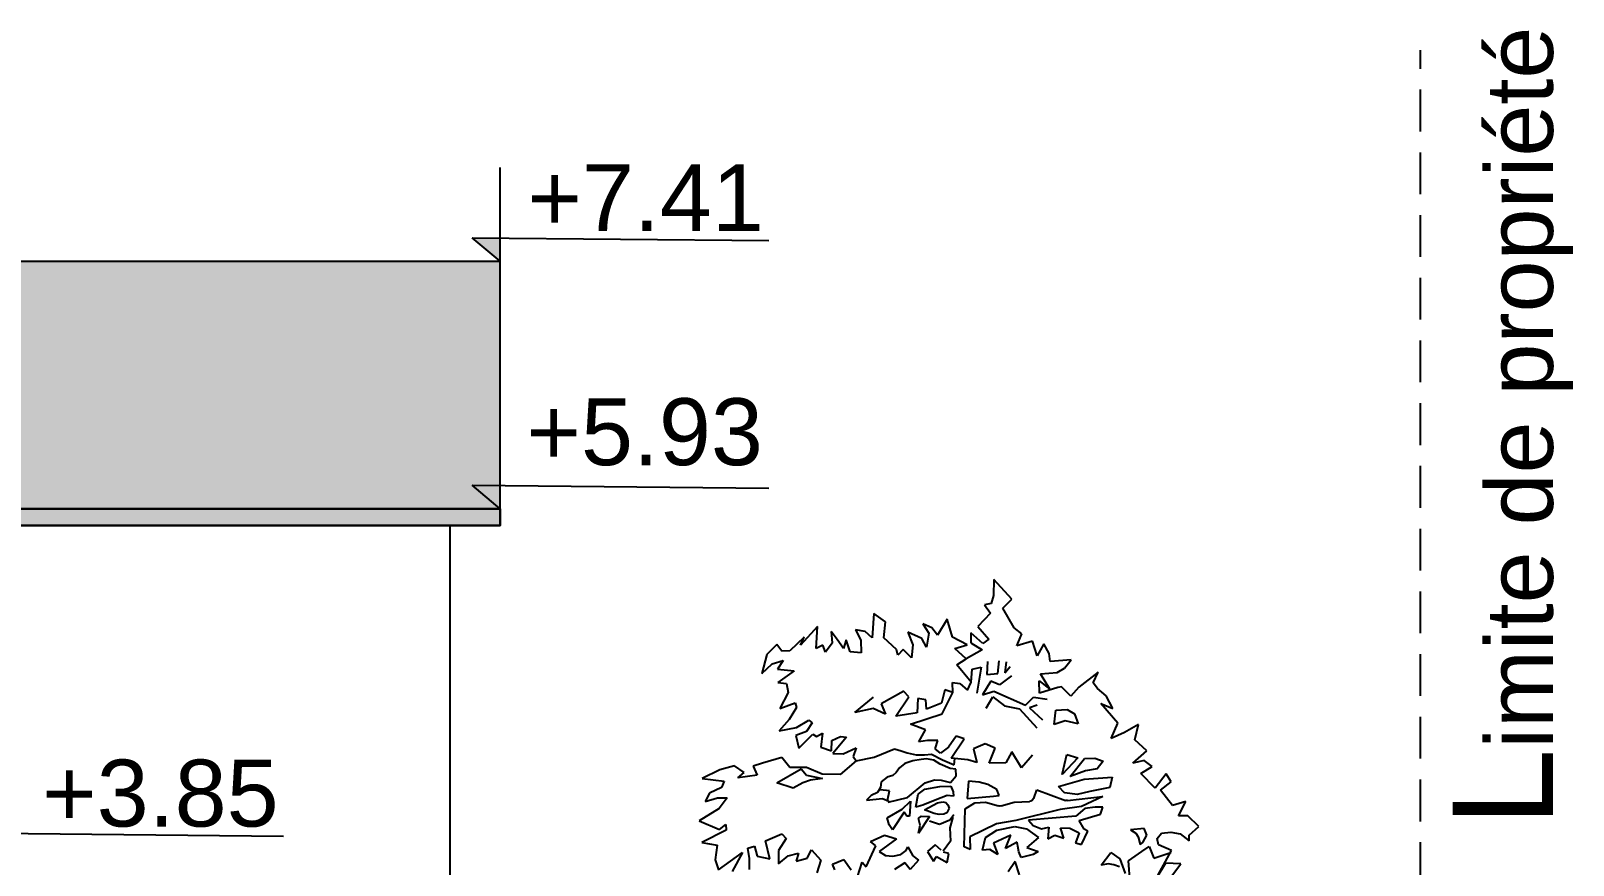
# Model space of a CAD drawing. Header units: millimetres. Extents: x 1515.2 to 1579.7, y 986.4 to 1013.2.
# Drawn here: x 1532.69 to 1541.9, y 991.76 to 996.75 of the extents above; entities that cross this region are included whole.
import ezdxf

# ---------------------------------------------------------------- set-up
doc = ezdxf.new("R2010")
doc.units = ezdxf.units.MM
doc.linetypes.add('CACHE', pattern=[0.375, 0.25, -0.125])
for name, color, linetype in [('Cotations', 1, 'Continuous'), ('Limites', 7, 'Continuous'), ('Murs', 7, 'Continuous'), ('Surf Toiture', 12, 'Continuous'), ('T2', 5, 'Continuous'), ('Texte', 7, 'Continuous'), ('Toiture', 7, 'Continuous')]:
    doc.layers.add(name, color=color, linetype=linetype)
doc.layers.add('Débord toiture', color=7, linetype='Continuous', true_color=0x171717)
doc.styles.get("Standard").update_dxf_attribs({"font": 'arial.ttf'})

# ---------------------------------------------------------------- blocks, each defined once
blk = doc.blocks.new('E13')
at = {"color": 62, "true_color": 0xacc205}
for p, q in [((1.6763, 20.3202), (1.674, 20.2511)), ((1.7534, 20.2347), (1.6763, 20.3202)), ((1.674, 20.2511), (1.6645, 20.2158)), ((1.6645, 20.2158), (1.6348, 20.2097)), ((1.6348, 20.2097), (1.6613, 20.1735)), ((1.7151, 20.1948), (1.7534, 20.2347)), ((1.7647, 20.1096), (1.7151, 20.1948)), ((1.7534, 20.2347), (1.7534, 20.2347)), ((1.1534, 20.1726), (1.1463, 20.0659)), ((1.2047, 20.1354), (1.1534, 20.1726)), ((1.1983, 20.0668), (1.2047, 20.1354)), ((1.367, 20.1278), (1.3931, 20.0868)), ((1.4063, 20.1105), (1.367, 20.1278)), ((2.1297, 19.9168), (2.0451, 19.8513)), ((2.1083, 19.8702), (2.1297, 19.9168)), ((2.1262, 19.8461), (2.1083, 19.8702)), ((0.7822, 19.8285), (0.7455, 19.7593)), ((0.7455, 19.7593), (0.8128, 19.7834)), ((0.8128, 19.7834), (0.8178, 19.7641)), ((2.1635, 19.8138), (2.1262, 19.8461)), ((2.1412, 19.7806), (2.1934, 19.7584)), ((2.2143, 19.6951), (2.1412, 19.7806)), ((2.1934, 19.7584), (2.1635, 19.8138)), ((0.8178, 19.7641), (0.7854, 19.7116)), ((0.7854, 19.7116), (0.7429, 19.6618)), ((0.7429, 19.6618), (0.8179, 19.6761)), ((0.861, 19.6595), (0.8152, 19.6411)), ((0.8179, 19.6761), (0.8715, 19.708)), ((0.8281, 19.5862), (0.8896, 19.6479)), ((0.8858, 19.6974), (0.861, 19.6595)), ((0.8715, 19.708), (0.8858, 19.6974)), ((0.8896, 19.6479), (0.9048, 19.638)), ((0.9048, 19.638), (0.9316, 19.6511)), ((0.9316, 19.6511), (0.924, 19.5911)), ((2.1854, 19.6291), (2.2143, 19.6951)), ((0.8152, 19.6411), (0.8281, 19.5862)), ((0.924, 19.5911), (0.9701, 19.5754)), ((0.9701, 19.5754), (0.9708, 19.6197)), ((0.9708, 19.6197), (1.009, 19.6368)), ((1.0353, 19.6348), (0.976, 19.5636)), ((0.7538, 19.5464), (0.6704, 19.5214)), ((0.7884, 19.5029), (0.7538, 19.5464)), ((0.976, 19.5636), (1.0203, 19.5621)), ((1.9925, 19.5597), (2.0417, 19.5445)), ((0.7331, 19.4351), (0.8383, 19.4972)), ((0.7884, 19.5029), (0.7884, 19.5029)), ((0.8614, 19.5022), (0.7884, 19.5029)), ((0.8383, 19.4972), (0.8616, 19.4689)), ((0.9293, 19.4732), (0.8614, 19.5022)), ((2.0687, 19.4523), (2.1906, 19.4601)), ((2.1906, 19.4601), (2.1796, 19.4154)), ((2.3765, 19.4128), (2.3142, 19.4763)), ((2.4247, 19.4743), (2.3765, 19.4128)), ((2.4467, 19.4396), (2.4247, 19.4743)), ((2.1796, 19.4154), (2.0938, 19.3984)), ((2.4004, 19.4034), (2.4467, 19.4396)), ((2.4521, 19.3369), (2.4004, 19.4034)), ((2.0711, 19.3244), (2.0318, 19.2914)), ((1.7676, 19.2453), (1.818, 19.2357)), ((2.0318, 19.2914), (1.8258, 19.2738)), ((2.0473, 19.272), (2.1393, 19.2991)), ((2.068, 19.2345), (2.0473, 19.272)), ((0.6836, 19.1839), (0.7541, 19.2137)), ((0.7022, 19.1059), (0.6836, 19.1839)), ((0.7734, 19.1941), (0.7398, 19.1409)), ((0.7541, 19.2137), (0.7734, 19.1941)), ((1.9105, 19.1924), (1.9409, 19.2082)), ((1.9653, 19.2404), (2.0058, 19.2392)), ((2.0058, 19.2392), (2.047, 19.2182)), ((2.047, 19.2182), (2.0304, 19.1748)), ((2.047, 19.2182), (2.047, 19.2182)), ((2.0572, 19.1679), (2.0844, 19.2256)), ((2.0844, 19.2256), (2.068, 19.2345)), ((2.33, 19.2372), (2.2697, 19.2315)), ((2.2697, 19.2315), (2.2933, 19.2172)), ((2.2933, 19.2172), (2.3034, 19.2013)), ((2.3034, 19.2013), (2.3114, 19.1674)), ((2.3114, 19.1674), (2.3235, 19.177)), ((2.3235, 19.177), (2.341, 19.2079)), ((2.341, 19.2079), (2.33, 19.2372)), ((2.3854, 19.1931), (2.4042, 19.2163)), ((2.3917, 19.1661), (2.3854, 19.1931)), ((2.4042, 19.2163), (2.4451, 19.2208)), ((0.647, 19.1166), (0.7022, 19.1059)), ((0.7398, 19.1409), (0.7393, 19.0841)), ((0.7393, 19.0841), (0.7816, 19.1177)), ((0.7816, 19.1177), (0.8273, 19.1304)), ((0.8273, 19.1304), (0.817, 19.0952)), ((0.8642, 19.1076), (0.8833, 19.144)), ((0.8833, 19.144), (0.9234, 19.0993)), ((2.0304, 19.1748), (2.0572, 19.1679)), ((2.1431, 19.0771), (2.1845, 19.1327)), ((2.1845, 19.1327), (2.2233, 19.1059)), ((2.3186, 19.1376), (2.3513, 19.1586)), ((2.3513, 19.1586), (2.3713, 19.1089)), ((2.4486, 19.1417), (2.3917, 19.1661)), ((0.817, 19.0952), (0.8642, 19.1076)), ((0.9234, 19.0993), (0.906, 19.0448)), ((0.9741, 19.0821), (1.023, 19.1022)), ((0.9847, 19.0578), (0.9741, 19.0821)), ((1.023, 19.1022), (1.0558, 19.0569)), ((2.1974, 19.0787), (2.1723, 19.0833)), ((2.2225, 19.07), (2.1974, 19.0787))]:
    blk.add_line(p, q, dxfattribs=at)
at = {"color": 84, "true_color": 0x2aaf18}
for p, q in [((0.9092, 20.1163), (0.8358, 20.0347)), ((0.9029, 20.0201), (0.9092, 20.1163)), ((1.4736, 20.1481), (1.4314, 20.0774)), ((1.496, 20.0687), (1.4736, 20.1481)), ((1.6613, 20.1735), (1.6067, 20.1152)), ((0.8506, 20.0688), (0.7885, 20.0099)), ((0.8358, 20.0347), (0.8506, 20.0688)), ((0.9692, 20.0938), (0.973, 20.0443)), ((0.9949, 20.0586), (0.9692, 20.0938)), ((1.0223, 20.0197), (0.9949, 20.0586)), ((1.0336, 20.0575), (1.0223, 20.0197)), ((1.0516, 20.0061), (1.0336, 20.0575)), ((1.074, 20.1018), (1.0979, 20.0564)), ((1.117, 20.0939), (1.074, 20.1018)), ((1.0979, 20.0564), (1.0985, 20.0006)), ((1.1463, 20.0659), (1.117, 20.0939)), ((1.2523, 20.0153), (1.1983, 20.0668)), ((1.3025, 20.0911), (1.324, 20.0364)), ((1.3621, 20.0638), (1.3025, 20.0911)), ((1.3828, 20.0262), (1.3621, 20.0638)), ((1.3931, 20.0868), (1.3828, 20.0262)), ((1.4314, 20.0774), (1.4063, 20.1105)), ((1.5598, 20.0362), (1.496, 20.0687)), ((1.5751, 20.0881), (1.5756, 20.0445)), ((1.6277, 20.0424), (1.5751, 20.0881)), ((1.6067, 20.1152), (1.6537, 20.0604)), ((1.6537, 20.0604), (1.6277, 20.0424)), ((1.7976, 20.0835), (1.7647, 20.1096)), ((1.7757, 20.031), (1.7976, 20.0835)), ((1.8445, 20.0523), (1.7757, 20.031)), ((1.8642, 19.9883), (1.8445, 20.0523)), ((0.6895, 19.994), (0.6672, 19.9112)), ((0.7318, 20.037), (0.6895, 19.994)), ((0.7542, 20.008), (0.7318, 20.037)), ((0.7885, 20.0099), (0.7542, 20.008)), ((0.9324, 20.0341), (0.9029, 20.0201)), ((0.9442, 20.0037), (0.9324, 20.0341)), ((0.9729, 20.0432), (0.9442, 20.0037)), ((0.973, 20.0443), (0.9729, 20.0432)), ((1.0985, 20.0006), (1.0516, 20.0061)), ((1.258, 19.9911), (1.2523, 20.0153)), ((1.2815, 20.015), (1.258, 19.9911)), ((1.3177, 19.9789), (1.2815, 20.015)), ((1.324, 20.0364), (1.3177, 19.9789)), ((1.5066, 20.0205), (1.5598, 20.0362)), ((1.5551, 19.9751), (1.5066, 20.0205)), ((1.6244, 20.0142), (1.5551, 19.9751)), ((1.5756, 20.0445), (1.6244, 20.0142)), ((1.8939, 20.0409), (1.8642, 19.9883)), ((1.9162, 19.9986), (1.8939, 20.0409)), ((1.9202, 19.9631), (1.9162, 19.9986)), ((0.6672, 19.9112), (0.7121, 19.9533)), ((0.7121, 19.9533), (0.7595, 19.9678)), ((0.7595, 19.9678), (0.7358, 19.9298)), ((0.7358, 19.9298), (0.8084, 19.9231)), ((0.8084, 19.9231), (0.7362, 19.8718)), ((0.7595, 19.9678), (0.7595, 19.9678)), ((1.5153, 19.9497), (1.5551, 19.9751)), ((1.5776, 19.8729), (1.5153, 19.9497)), ((1.8782, 19.9095), (1.9515, 19.9153)), ((2.0118, 19.9713), (1.9202, 19.9631)), ((1.9515, 19.9153), (1.9825, 19.9348)), ((1.9825, 19.9348), (2.0118, 19.9713)), ((0.7362, 19.8718), (0.7738, 19.8681)), ((0.7738, 19.8681), (0.7822, 19.8285)), ((1.4961, 19.8716), (1.5279, 19.8673)), ((1.4976, 19.8287), (1.4961, 19.8716)), ((1.5279, 19.8673), (1.5618, 19.839)), ((1.8729, 19.8788), (1.9194, 19.843)), ((1.8745, 19.8256), (1.8729, 19.8788)), ((1.9541, 19.8506), (1.8745, 19.8256)), ((1.9194, 19.843), (1.8782, 19.9095)), ((1.9695, 19.8532), (1.9541, 19.8506)), ((2.011, 19.8122), (1.9695, 19.8532)), ((1.9695, 19.8532), (1.9695, 19.8532)), ((2.0451, 19.8513), (2.011, 19.8122)), ((2.0451, 19.8513), (2.0451, 19.8513)), ((0.7822, 19.8285), (0.7822, 19.8285)), ((1.0711, 19.742), (1.1531, 19.8077)), ((1.2848, 19.8347), (1.1858, 19.7795)), ((1.2491, 19.7254), (1.3067, 19.8092)), ((1.2847, 19.8336), (1.2848, 19.8347)), ((1.3067, 19.8092), (1.2847, 19.8336)), ((1.3449, 19.8025), (1.3431, 19.7401)), ((1.3804, 19.7968), (1.3449, 19.8025)), ((1.383, 19.756), (1.3804, 19.7968)), ((1.4486, 19.7821), (1.383, 19.756)), ((1.4634, 19.8408), (1.4486, 19.7821)), ((1.4508, 19.7365), (1.4976, 19.8287)), ((1.4976, 19.8287), (1.4634, 19.8408)), ((1.1512, 19.7586), (1.0711, 19.742)), ((1.2043, 19.7345), (1.1512, 19.7586)), ((1.1858, 19.7795), (1.2043, 19.7345)), ((1.3431, 19.7401), (1.2491, 19.7254)), ((1.3136, 19.6912), (1.4508, 19.7365)), ((1.3431, 19.7401), (1.3431, 19.7401)), ((1.9379, 19.6889), (1.9457, 19.7517)), ((1.9457, 19.7517), (1.9941, 19.7547)), ((1.9941, 19.7547), (2.026, 19.736)), ((2.026, 19.736), (2.0424, 19.6923)), ((1.3791, 19.6662), (1.3136, 19.6912)), ((1.3493, 19.6135), (1.3791, 19.6662)), ((1.9857, 19.705), (1.9379, 19.6889)), ((2.0424, 19.6923), (1.9857, 19.705)), ((2.2434, 19.655), (2.1854, 19.6291)), ((2.3048, 19.6901), (2.2434, 19.655)), ((2.2893, 19.6222), (2.3048, 19.6901)), ((1.009, 19.6368), (1.0353, 19.6348)), ((1.0203, 19.5621), (1.0772, 19.588)), ((1.0772, 19.588), (1.064, 19.55)), ((1.1558, 19.5468), (1.2439, 19.5837)), ((1.2439, 19.5837), (1.2736, 19.5757)), ((1.3877, 19.62), (1.3493, 19.6135)), ((1.4324, 19.6204), (1.3877, 19.62)), ((1.4209, 19.5834), (1.4324, 19.6204)), ((1.4433, 19.5646), (1.4209, 19.5834)), ((1.4783, 19.5904), (1.4433, 19.5646)), ((1.5115, 19.639), (1.4783, 19.5904)), ((1.4909, 19.5431), (1.5467, 19.6279)), ((1.5467, 19.6279), (1.5115, 19.639)), ((1.6387, 19.6057), (1.5877, 19.5831)), ((1.5877, 19.5831), (1.6021, 19.524)), ((1.6819, 19.5872), (1.6387, 19.6057)), ((1.6561, 19.5218), (1.6819, 19.5872)), ((2.3415, 19.5747), (2.2893, 19.6222)), ((0.6704, 19.5214), (0.6288, 19.5086)), ((1.0767, 19.532), (1.0077, 19.4721)), ((1.064, 19.55), (1.0767, 19.532)), ((1.0767, 19.532), (1.1558, 19.5468)), ((1.2984, 19.5662), (1.3386, 19.5575)), ((1.5632, 19.5357), (1.4909, 19.5431)), ((1.6021, 19.524), (1.5632, 19.5357)), ((1.7282, 19.523), (1.6561, 19.5218)), ((1.7546, 19.5711), (1.7282, 19.523)), ((1.7966, 19.5008), (1.7546, 19.5711)), ((1.8436, 19.5559), (1.7966, 19.5008)), ((1.9725, 19.4721), (1.9925, 19.5597)), ((2.0417, 19.5445), (1.9725, 19.4721)), ((2.007, 19.4627), (2.0707, 19.5423)), ((2.0707, 19.5423), (2.1154, 19.5427)), ((2.1154, 19.5427), (2.1505, 19.5305)), ((2.1505, 19.5305), (2.1252, 19.4973)), ((2.2797, 19.5214), (2.3415, 19.5747)), ((2.3288, 19.5329), (2.2797, 19.5214)), ((2.3647, 19.5074), (2.3288, 19.5329)), ((0.4844, 19.4921), (0.4084, 19.4543)), ((0.4084, 19.4543), (0.5041, 19.4424)), ((0.5483, 19.5099), (0.4844, 19.4921)), ((0.5897, 19.4813), (0.5483, 19.5099)), ((0.5623, 19.4569), (0.5897, 19.4813)), ((0.6475, 19.4693), (0.5623, 19.4569)), ((0.6288, 19.5086), (0.6475, 19.4693)), ((0.8789, 19.4478), (0.8458, 19.436)), ((0.8616, 19.4689), (0.9306, 19.4541)), ((0.9306, 19.4541), (0.8788, 19.4467)), ((0.8788, 19.4467), (0.8789, 19.4478)), ((1.0077, 19.4721), (0.9293, 19.4732)), ((1.2125, 19.4602), (1.1855, 19.4395)), ((1.2369, 19.4678), (1.2125, 19.4602)), ((1.2512, 19.4808), (1.2369, 19.4678)), ((1.265, 19.5016), (1.2512, 19.4808)), ((1.9564, 19.4203), (2.0687, 19.4523)), ((2.0741, 19.4879), (2.007, 19.4627)), ((2.1252, 19.4973), (2.0741, 19.4879)), ((2.3142, 19.4763), (2.3647, 19.5074)), ((0.4396, 19.3913), (0.4208, 19.3548)), ((0.4918, 19.4157), (0.4396, 19.3913)), ((0.4396, 19.3913), (0.4396, 19.3913)), ((0.5041, 19.4424), (0.4918, 19.4157)), ((0.8034, 19.4127), (0.7331, 19.4351)), ((0.8457, 19.4352), (0.8034, 19.4127)), ((0.8458, 19.436), (0.8457, 19.4352)), ((1.1431, 19.3802), (1.1215, 19.3599)), ((1.1707, 19.3941), (1.1431, 19.3802)), ((1.1826, 19.4159), (1.1707, 19.3941)), ((1.2223, 19.4007), (1.1814, 19.4057)), ((1.1855, 19.4395), (1.1826, 19.4159)), ((1.2129, 19.3586), (1.2223, 19.4007)), ((1.849, 19.3683), (1.8632, 19.4055)), ((1.8632, 19.4055), (1.9867, 19.3595)), ((1.9845, 19.3916), (1.9563, 19.4192)), ((2.0378, 19.3846), (1.9845, 19.3924)), ((1.9845, 19.3924), (1.9845, 19.3916)), ((2.0938, 19.3984), (2.0378, 19.3846)), ((0.481, 19.3237), (0.3943, 19.2705)), ((0.4208, 19.3548), (0.4751, 19.3707)), ((0.4751, 19.3707), (0.5168, 19.3713)), ((0.5168, 19.3713), (0.481, 19.3237)), ((1.1215, 19.3599), (1.1913, 19.3671)), ((1.1913, 19.3671), (1.2189, 19.3563)), ((1.2115, 19.284), (1.2769, 19.3215)), ((1.2167, 19.3519), (1.3005, 19.372)), ((1.2189, 19.3563), (1.2167, 19.3519)), ((1.2769, 19.3215), (1.3137, 19.3558)), ((1.3137, 19.3558), (1.3087, 19.2907)), ((2.0566, 19.3331), (1.9639, 19.3201)), ((1.9963, 19.3584), (2.1482, 19.3761)), ((2.149, 19.3761), (2.0566, 19.3331)), ((2.1162, 19.3304), (2.0711, 19.3244)), ((2.1492, 19.3298), (2.1162, 19.3304)), ((2.1393, 19.2991), (2.1492, 19.3298)), ((2.1482, 19.3761), (2.149, 19.3761)), ((2.5103, 19.3541), (2.4521, 19.3369)), ((2.479, 19.2921), (2.5103, 19.3541)), ((0.3943, 19.2705), (0.4835, 19.2334)), ((0.4835, 19.2334), (0.5108, 19.254)), ((0.5108, 19.254), (0.5116, 19.2293)), ((0.5108, 19.254), (0.5108, 19.254)), ((1.2205, 19.2528), (1.2115, 19.284)), ((1.2359, 19.2318), (1.2205, 19.2528)), ((1.2861, 19.3076), (1.2359, 19.2318)), ((1.2981, 19.2907), (1.2861, 19.3076)), ((1.3087, 19.2907), (1.2981, 19.2907)), ((1.3477, 19.2801), (1.3606, 19.2905)), ((1.355, 19.2519), (1.3477, 19.2801)), ((1.3958, 19.2897), (1.3485, 19.2175)), ((1.3485, 19.2175), (1.355, 19.2519)), ((1.3606, 19.2905), (1.3958, 19.2897)), ((2.5199, 19.2919), (2.479, 19.2921)), ((2.5664, 19.2456), (2.5199, 19.2919)), ((2.5256, 19.2081), (2.5664, 19.2456)), ((0.5116, 19.2293), (0.406, 19.1759)), ((1.5717, 19.2004), (1.5724, 19.1462)), ((2.4451, 19.2208), (2.4863, 19.2138)), ((2.4863, 19.2138), (2.5249, 19.1835)), ((2.5249, 19.1835), (2.5256, 19.2081)), ((0.406, 19.1759), (0.4726, 19.1652)), ((0.4726, 19.1652), (0.4647, 19.1003)), ((0.4795, 19.0574), (0.583, 19.1329)), ((0.583, 19.1329), (0.5377, 19.0503)), ((1.2374, 19.1169), (1.2721, 19.1237)), ((1.2374, 19.1169), (1.2374, 19.1169)), ((1.2721, 19.1237), (1.2942, 19.141)), ((1.2942, 19.141), (1.3012, 19.1575)), ((1.3012, 19.1575), (1.3239, 19.1179)), ((1.3239, 19.1179), (1.349, 19.1)), ((1.4201, 19.1664), (1.3871, 19.1367)), ((1.3871, 19.1367), (1.4135, 19.0954)), ((1.4135, 19.0954), (1.4267, 19.1152)), ((1.4466, 19.1433), (1.4201, 19.1664)), ((1.4267, 19.1152), (1.473, 19.0888)), ((1.4796, 19.1284), (1.4565, 19.135)), ((1.473, 19.0888), (1.4796, 19.1284)), ((1.5724, 19.1462), (1.5467, 19.1577)), ((2.2613, 19.0965), (2.3186, 19.1376)), ((2.3186, 19.1376), (2.3186, 19.1376)), ((2.3713, 19.1089), (2.446, 19.1325)), ((2.3802, 19.0162), (2.4486, 19.1417)), ((0.4647, 19.1003), (0.4795, 19.0574)), ((0.4647, 19.1003), (0.4647, 19.1003)), ((1.2883, 19.0884), (1.2444, 19.0595)), ((1.3117, 19.0582), (1.2883, 19.0884)), ((1.349, 19.1), (1.3117, 19.0582)), ((2.1723, 19.0833), (2.1431, 19.0771)), ((2.2233, 19.1059), (2.2232, 19.1051)), ((2.2232, 19.1051), (2.2468, 19.0416)), ((2.2684, 19.0012), (2.2613, 19.0965)), ((2.4216, 19.0869), (2.3802, 19.0162)), ((2.416, 18.988), (2.4887, 19.0829)), ((2.4887, 19.0829), (2.4216, 19.0869)), ((2.4887, 19.0829), (2.4887, 19.0829))]:
    blk.add_line(p, q, dxfattribs=at)
at = {"color": 47, "true_color": 0x8d6a35}
for p, q in [((1.5776, 19.8729), (1.582, 19.9295)), ((1.582, 19.9295), (1.6206, 19.9387)), ((1.6206, 19.9387), (1.6017, 19.8264)), ((1.5618, 19.839), (1.5776, 19.8729)), ((1.6633, 19.8778), (1.6266, 19.8189)), ((1.6458, 19.9075), (1.6927, 19.9115)), ((1.7003, 19.8625), (1.6633, 19.8778)), ((1.6266, 19.8189), (1.6763, 19.8351)), ((1.6421, 19.7608), (1.6716, 19.8097)), ((1.6716, 19.8097), (1.7225, 19.7706)), ((1.7225, 19.7706), (1.7878, 19.7581)), ((1.3597, 19.5369), (1.3242, 19.532)), ((1.3386, 19.5575), (1.3746, 19.5577)), ((1.3828, 19.5408), (1.3597, 19.5369)), ((1.3746, 19.5577), (1.4051, 19.56)), ((1.4152, 19.5337), (1.3828, 19.5408)), ((1.4051, 19.56), (1.4533, 19.5354)), ((1.4424, 19.5173), (1.4152, 19.5337)), ((1.4857, 19.4988), (1.4424, 19.5173)), ((1.4533, 19.5354), (1.5028, 19.5138)), ((1.5028, 19.5138), (1.5056, 19.5416)), ((1.3774, 19.4351), (1.4174, 19.4491)), ((1.4174, 19.4491), (1.4466, 19.448)), ((1.4466, 19.448), (1.4874, 19.4372)), ((1.51, 19.4951), (1.4857, 19.4988)), ((1.4874, 19.4372), (1.5116, 19.4657)), ((1.5116, 19.4657), (1.51, 19.4951)), ((1.3471, 19.3863), (1.3764, 19.4079)), ((1.3764, 19.4079), (1.4406, 19.42)), ((1.4728, 19.3804), (1.4209, 19.3598)), ((1.4406, 19.42), (1.4892, 19.4209)), ((1.4999, 19.3776), (1.4728, 19.3804)), ((1.4892, 19.4209), (1.4995, 19.3965)), ((1.4995, 19.3965), (1.4999, 19.3776)), ((1.5655, 19.4416), (1.5598, 19.3681)), ((1.5656, 19.4426), (1.5655, 19.4416)), ((1.6118, 19.438), (1.5656, 19.4426)), ((1.65, 19.4286), (1.6118, 19.438)), ((1.4315, 19.3495), (1.4537, 19.3535)), ((1.4537, 19.3535), (1.4675, 19.3497)), ((1.4675, 19.3497), (1.4754, 19.3396)), ((1.4819, 19.3259), (1.4717, 19.3058)), ((1.4754, 19.3396), (1.4819, 19.3259)), ((1.5467, 19.1577), (1.5507, 19.3225)), ((1.5507, 19.3225), (1.5935, 19.3485)), ((1.5935, 19.3485), (1.6393, 19.3517)), ((1.6393, 19.3517), (1.6966, 19.3353)), ((1.708, 19.3353), (1.7643, 19.3516)), ((1.458, 19.3001), (1.4381, 19.2978)), ((1.4717, 19.3058), (1.458, 19.3001))]:
    blk.add_line(p, q, dxfattribs=at)
at = {"color": 45, "true_color": 0xba8d4a}
for p, q in [((1.6482, 19.9642), (1.6458, 19.9075)), ((1.6927, 19.9115), (1.6995, 19.9659)), ((1.7296, 19.9626), (1.7231, 19.9138)), ((1.7231, 19.9138), (1.7469, 19.9415)), ((1.7533, 19.9012), (1.7003, 19.8625)), ((1.6763, 19.8351), (1.8129, 19.7743)), ((1.8129, 19.7743), (1.8486, 19.8086)), ((1.8486, 19.8086), (1.9077, 19.7992)), ((1.7878, 19.7581), (1.863, 19.6757)), ((1.8641, 19.7741), (1.8309, 19.7615)), ((1.8309, 19.7615), (1.8876, 19.7098)), ((1.2883, 19.5196), (1.265, 19.5016)), ((1.2736, 19.5757), (1.2984, 19.5662)), ((1.3242, 19.532), (1.2883, 19.5196)), ((1.3005, 19.372), (1.3774, 19.4351)), ((1.3363, 19.3302), (1.3471, 19.3863)), ((1.689, 19.4075), (1.65, 19.4286)), ((1.6745, 19.3775), (1.6984, 19.3813)), ((1.6984, 19.3813), (1.689, 19.4075)), ((1.3673, 19.3384), (1.3363, 19.3302)), ((1.4209, 19.3598), (1.3673, 19.3384)), ((1.3742, 19.319), (1.4315, 19.3495)), ((1.4157, 19.3025), (1.3742, 19.319)), ((1.5598, 19.3681), (1.6745, 19.3775)), ((1.7643, 19.3516), (1.8309, 19.3551)), ((1.4389, 19.2545), (1.3954, 19.2696)), ((1.4381, 19.2978), (1.4157, 19.3025)), ((1.4842, 19.2733), (1.4389, 19.2545)), ((1.5012, 19.296), (1.4842, 19.2733)), ((1.4974, 19.2865), (1.4842, 19.2394)), ((1.488, 19.1827), (1.4555, 19.1387)), ((1.4842, 19.2394), (1.488, 19.1827))]:
    blk.add_line(p, q, dxfattribs=at)
at = {"color": 97, "true_color": 0x25742c}
for p, q in [((1.9639, 19.3201), (1.7715, 19.2715)), ((1.6881, 19.257), (1.5717, 19.2004)), ((1.7715, 19.2715), (1.6881, 19.257)), ((1.6887, 19.2302), (1.7676, 19.2453)), ((1.8258, 19.2738), (1.8467, 19.2506)), ((1.8467, 19.2506), (1.8835, 19.2353)), ((1.1392, 19.1813), (1.2001, 19.2088)), ((1.1632, 19.1616), (1.1392, 19.1813)), ((1.2526, 19.1916), (1.1776, 19.1377)), ((1.2001, 19.2088), (1.2526, 19.1916)), ((1.6263, 19.1432), (1.6389, 19.198)), ((1.6389, 19.198), (1.6887, 19.2302)), ((1.7495, 19.2077), (1.6749, 19.1736)), ((1.7272, 19.1496), (1.7495, 19.2077)), ((1.7767, 19.178), (1.7272, 19.1496)), ((1.78, 19.1599), (1.7767, 19.178)), ((1.818, 19.2357), (1.87, 19.1974)), ((1.87, 19.1974), (1.8186, 19.155)), ((1.8835, 19.2353), (1.9143, 19.2424)), ((1.9143, 19.2424), (1.9105, 19.1924)), ((1.9143, 19.2424), (1.9143, 19.2424)), ((1.9409, 19.2082), (1.9797, 19.1947)), ((1.9797, 19.1947), (1.9653, 19.2404)), ((0.6061, 19.1512), (0.6353, 19.1611)), ((0.6141, 19.107), (0.6061, 19.1512)), ((0.6353, 19.1611), (0.647, 19.1166)), ((1.1213, 19.0709), (1.1632, 19.1616)), ((1.1776, 19.1377), (1.2046, 19.1194)), ((1.2046, 19.1194), (1.2374, 19.1169)), ((1.6587, 19.1464), (1.6263, 19.1432)), ((1.6931, 19.1248), (1.6587, 19.1464)), ((1.6749, 19.1736), (1.6931, 19.1248)), ((1.7849, 19.1357), (1.78, 19.1599)), ((1.7944, 19.1114), (1.7849, 19.1357)), ((1.8466, 19.1245), (1.7944, 19.1114)), ((1.8186, 19.155), (1.8684, 19.1379)), ((1.8684, 19.1379), (1.8466, 19.1245)), ((0.6141, 19.107), (0.6141, 19.107)), ((0.6141, 19.0585), (0.6141, 19.107)), ((1.0838, 19.0264), (1.1028, 19.0912)), ((1.1028, 19.0912), (1.1213, 19.0709)), ((1.7684, 19.0933), (1.7385, 19.0493)), ((1.7875, 19.0361), (1.7684, 19.0933))]:
    blk.add_line(p, q, dxfattribs=at)
at = {"color": 47, "true_color": 0x8d6a35, "extrusion": (0, 0, -1)}
blk.add_ellipse((1.7023, 19.355), major_axis=(0.0162, 0.0126), ratio=1, start_param=1.94944, end_param=2.511256, dxfattribs=at)
at = {"color": 45, "true_color": 0xba8d4a, "extrusion": (0, 0, -1)}
blk.add_ellipse((1.8298, 19.3756), major_axis=(0.0162, 0.0126), ratio=1, start_param=1.02547, end_param=2.179672, dxfattribs=at)
at = {"color": 84, "true_color": 0x2aaf18, "extrusion": (0, 0, -1)}
blk.add_ellipse((1.9939, 19.3788), major_axis=(0.0162, 0.0126), ratio=1, start_param=2.11551, end_param=2.588137, dxfattribs=at)
at = {"layer": 'T2'}
for p, q in [((1.6021, 19.524), (1.6021, 19.524)), ((1.9563, 19.4192), (1.9564, 19.4203))]:
    blk.add_line(p, q, dxfattribs=at)

msp = doc.modelspace()

# ---------------------------------------------------------------- hatches: boundary and pattern name
at = {"layer": 'Cotations', "transparency": 33554687}
h = msp.add_hatch(color=256, dxfattribs=at)
h.dxf.hatch_style = 1
h.paths.add_polyline_path([(1535.3243, 995.5102), (1535.4916, 995.3697), (1535.4916, 995.5086)])
h = msp.add_hatch(color=256, dxfattribs=at)
h.dxf.hatch_style = 1
h.paths.add_polyline_path([(1535.3243, 994.0302), (1535.4916, 993.8897), (1535.4916, 994.0286)])
at = {"layer": 'Débord toiture', "transparency": 33554687}
h = msp.add_hatch(color=256, dxfattribs=at)
h.dxf.hatch_style = 1
h.paths.add_polyline_path([(1519.9916, 993.8897), (1519.9916, 993.7897), (1535.4916, 993.7897), (1535.4916, 993.8897)])
at = {"layer": 'Surf Toiture', "transparency": 33554508}
h = msp.add_hatch(color=256, dxfattribs=at)
h.dxf.hatch_style = 1
h.paths.add_polyline_path([(1519.9916, 995.3697), (1519.9916, 993.8897), (1535.4916, 993.8897), (1535.4916, 995.3697)])

# ---------------------------------------------------------------- linework, layer by layer
at = {"layer": 'Cotations'}
for p, q in [((1535.4916, 995.3697), (1535.4916, 995.9294)), ((1535.4916, 995.3697), (1535.3243, 995.5102)), ((1535.3243, 995.5102), (1537.0969, 995.4931)), ((1535.4916, 993.8897), (1535.4916, 994.4494)), ((1535.4916, 993.8897), (1535.3243, 994.0302)), ((1535.3243, 994.0302), (1537.0969, 994.0131)), ((1532.4243, 991.9502), (1534.1969, 991.9331))]:
    msp.add_line(p, q, dxfattribs=at)
at = {"layer": 'Limites', "linetype": 'CACHE', "transparency": 33554636}
msp.add_line((1540.9916, 986.7709), (1540.9916, 996.631), dxfattribs=at)
at = {"layer": 'Murs'}
msp.add_line((1535.1916, 987.9597), (1535.1916, 993.7897), dxfattribs=at)
at = {"layer": 'Toiture'}
for p, q in [((1519.9916, 995.3697), (1535.4916, 995.3697)), ((1535.4916, 993.8897), (1535.4916, 995.3697)), ((1519.9916, 993.8897), (1535.4916, 993.8897)), ((1535.4916, 993.8897), (1535.4916, 993.7897)), ((1535.4916, 993.7897), (1519.9916, 993.7897))]:
    msp.add_line(p, q, dxfattribs=at)
msp.add_lwpolyline([(1519.9916, 993.7897), (1535.4916, 993.7897), (1535.4916, 993.8897), (1519.9916, 993.8897)], close=True, dxfattribs=at)

# ---------------------------------------------------------------- block references
at = {"color": 45, "true_color": 0xba8d4a, "xscale": 1.37477329816057, "yscale": 1.37477329816057, "zscale": 1.37477329816057}
msp.add_blockref('E13', (1536.138, 965.5315), dxfattribs=at)

# ---------------------------------------------------------------- texts
at = {"layer": 'Cotations', "char_height": 0.4, "attachment_point": 1}
for s, insert in [('+7.41', (1535.6535, 995.95)), ('+5.93', (1535.648, 994.5506)), ('+3.85', (1532.7535, 992.39))]:
    msp.add_mtext_dynamic_manual_height_columns(s, width=2.332076, gutter_width=12.5, heights=[0.613], dxfattribs=dict(at, insert=insert))
at = {"layer": 'Texte', "insert": (1541.1837, 991.9893), "char_height": 0.6, "attachment_point": 1, "rotation": 90}
msp.add_mtext_dynamic_manual_height_columns('L{\\H0.66667x;imite de propriété}', width=8.451737, gutter_width=12.5, heights=[0.8816], dxfattribs=at)

doc.saveas('drawing.dxf')
